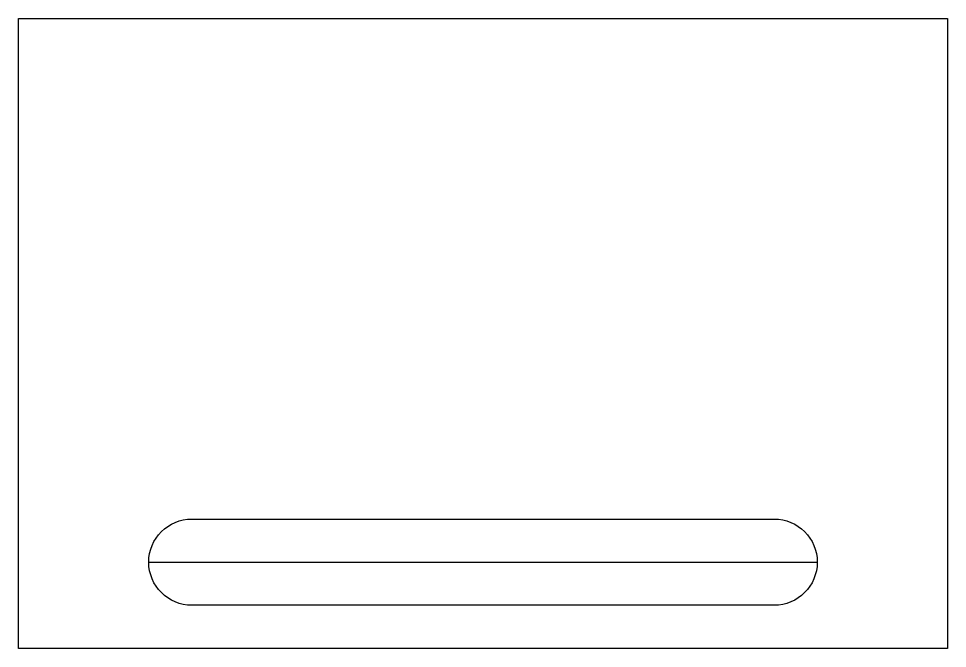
# Model space of a CAD drawing. Header units: millimetres. Extents: x -44 to 172, y -40 to 106.
import ezdxf

# ---------------------------------------------------------------- set-up
doc = ezdxf.new("R2010")
doc.units = ezdxf.units.MM
doc.layers.get('0').update_dxf_attribs({"linetype": 'CONTINUOUS'})

msp = doc.modelspace()

# ---------------------------------------------------------------- linework, layer by layer
msp.add_line((-13.6, -20), (141.39, -20))
msp.add_lwpolyline([(171.57, 106), (171.57, -40), (-43.79, -40), (-43.79, 106)], close=True)
msp.add_lwpolyline([(131.39, -30), (-3.6, -30, -1), (-3.6, -10), (131.39, -10, -1)], format="xyb", close=True)

doc.saveas('drawing.dxf')
